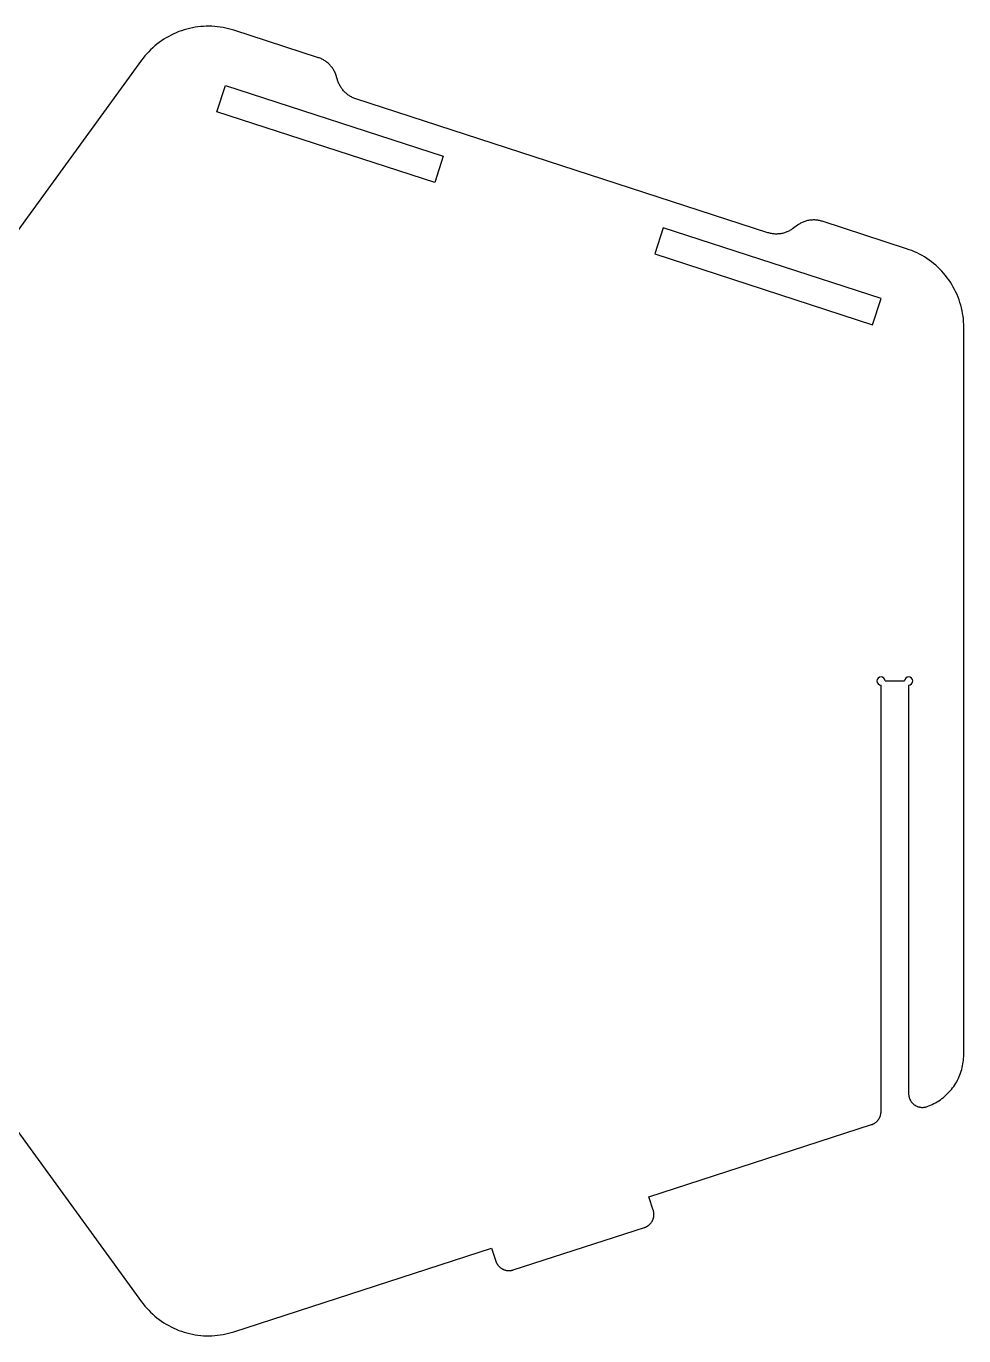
# Model space of a CAD drawing. Extents: x -3751 to -1602, y -44 to 546.
# Drawn here: x -2400.2 to -2060.2, y 70.9 to 545.8 of the extents above; entities that cross this region are included whole.
import ezdxf

# ---------------------------------------------------------------- set-up
doc = ezdxf.new("R2010")
doc.units = 0
doc.layers.add('LAYER_02', color=192, linetype='CONTINUOUS')
doc.layers.add('MAKE2D$VISIBLE$LINES', color=7, linetype='CONTINUOUS')

msp = doc.modelspace()

# ---------------------------------------------------------------- linework, layer by layer
at = {"layer": 'LAYER_02'}
for p, q in [((-2331.02, 514.77), (-2327.93, 524.28)), ((-2327.93, 524.28), (-2248.99, 498.63)), ((-2252.08, 489.12), (-2331.02, 514.77)), ((-2248.99, 498.63), (-2252.08, 489.12)), ((-2169.19, 472.7), (-2172.28, 463.19)), ((-2090.25, 447.06), (-2169.19, 472.7)), ((-2172.28, 463.19), (-2093.34, 437.54)), ((-2093.34, 437.54), (-2090.25, 447.06))]:
    msp.add_line(p, q, dxfattribs=at)
at = {"layer": 'MAKE2D$VISIBLE$LINES'}
for p, q in [((-2349.4, 541.58), (-2350.27, 541.05)), ((-2348.51, 542.09), (-2349.4, 541.58)), ((-2347.61, 542.56), (-2348.51, 542.09)), ((-2346.69, 543.01), (-2347.61, 542.56)), ((-2345.76, 543.42), (-2346.69, 543.01)), ((-2344.82, 543.8), (-2345.76, 543.42)), ((-2343.86, 544.14), (-2344.82, 543.8)), ((-2342.89, 544.46), (-2343.86, 544.14)), ((-2341.91, 544.74), (-2342.89, 544.46)), ((-2340.92, 544.99), (-2341.91, 544.74)), ((-2339.93, 545.2), (-2340.92, 544.99)), ((-2338.93, 545.39), (-2339.93, 545.2)), ((-2337.92, 545.53), (-2338.93, 545.39)), ((-2336.9, 545.64), (-2337.92, 545.53)), ((-2335.89, 545.72), (-2336.9, 545.64)), ((-2334.87, 545.76), (-2335.89, 545.72)), ((-2333.85, 545.77), (-2334.87, 545.76)), ((-2332.83, 545.75), (-2333.85, 545.77)), ((-2331.82, 545.69), (-2332.83, 545.75)), ((-2330.8, 545.59), (-2331.82, 545.69)), ((-2329.79, 545.46), (-2330.8, 545.59)), ((-2328.79, 545.3), (-2329.79, 545.46)), ((-2327.79, 545.1), (-2328.79, 545.3)), ((-2326.79, 544.87), (-2327.79, 545.1)), ((-2325.81, 544.6), (-2326.79, 544.87)), ((-2324.84, 544.31), (-2325.81, 544.6)), ((-2294.23, 534.36), (-2324.84, 544.31)), ((-2355.05, 537.26), (-2355.76, 536.53)), ((-2354.31, 537.96), (-2355.05, 537.26)), ((-2353.54, 538.63), (-2354.31, 537.96)), ((-2352.75, 539.27), (-2353.54, 538.63)), ((-2351.95, 539.89), (-2352.75, 539.27)), ((-2351.12, 540.49), (-2351.95, 539.89)), ((-2350.27, 541.05), (-2351.12, 540.49)), ((-2358.38, 533.41), (-2513.36, 320.09)), ((-2357.76, 534.22), (-2358.38, 533.41)), ((-2357.12, 535.01), (-2357.76, 534.22)), ((-2356.46, 535.79), (-2357.12, 535.01)), ((-2355.76, 536.53), (-2356.46, 535.79)), ((-2293.91, 534.25), (-2294.23, 534.36)), ((-2293.6, 534.13), (-2293.91, 534.25)), ((-2293.29, 534), (-2293.6, 534.13)), ((-2292.98, 533.86), (-2293.29, 534)), ((-2292.68, 533.71), (-2292.98, 533.86)), ((-2292.39, 533.55), (-2292.68, 533.71)), ((-2292.1, 533.38), (-2292.39, 533.55)), ((-2291.81, 533.2), (-2292.1, 533.38)), ((-2291.53, 533.01), (-2291.81, 533.2)), ((-2291.26, 532.81), (-2291.53, 533.01)), ((-2291, 532.6), (-2291.26, 532.81)), ((-2290.74, 532.38), (-2291, 532.6)), ((-2290.49, 532.16), (-2290.74, 532.38)), ((-2290.25, 531.92), (-2290.49, 532.16)), ((-2290.02, 531.68), (-2290.25, 531.92)), ((-2289.79, 531.43), (-2290.02, 531.68)), ((-2289.57, 531.17), (-2289.79, 531.43)), ((-2289.36, 530.91), (-2289.57, 531.17)), ((-2289.17, 530.64), (-2289.36, 530.91)), ((-2288.98, 530.36), (-2289.17, 530.64)), ((-2288.79, 530.08), (-2288.98, 530.36)), ((-2288.62, 529.79), (-2288.79, 530.08)), ((-2288.46, 529.49), (-2288.62, 529.79)), ((-2288.31, 529.19), (-2288.46, 529.49)), ((-2288.17, 528.88), (-2288.31, 529.19)), ((-2288.04, 528.57), (-2288.17, 528.88)), ((-2287.92, 528.26), (-2288.04, 528.57)), ((-2287.81, 527.94), (-2287.92, 528.26)), ((-2287.14, 525.88), (-2287.81, 527.94)), ((-2287.03, 525.56), (-2287.14, 525.88)), ((-2286.91, 525.25), (-2287.03, 525.56)), ((-2286.78, 524.93), (-2286.91, 525.25)), ((-2286.64, 524.63), (-2286.78, 524.93)), ((-2286.49, 524.33), (-2286.64, 524.63)), ((-2286.33, 524.03), (-2286.49, 524.33)), ((-2286.16, 523.74), (-2286.33, 524.03)), ((-2285.97, 523.46), (-2286.16, 523.74)), ((-2285.78, 523.18), (-2285.97, 523.46)), ((-2285.59, 522.91), (-2285.78, 523.18)), ((-2285.38, 522.65), (-2285.59, 522.91)), ((-2285.16, 522.39), (-2285.38, 522.65)), ((-2284.93, 522.14), (-2285.16, 522.39)), ((-2284.7, 521.9), (-2284.93, 522.14)), ((-2284.46, 521.66), (-2284.7, 521.9)), ((-2284.21, 521.44), (-2284.46, 521.66)), ((-2283.95, 521.22), (-2284.21, 521.44)), ((-2283.69, 521.01), (-2283.95, 521.22)), ((-2283.42, 520.81), (-2283.69, 521.01)), ((-2283.14, 520.62), (-2283.42, 520.81)), ((-2282.85, 520.44), (-2283.14, 520.62)), ((-2282.56, 520.27), (-2282.85, 520.44)), ((-2282.27, 520.11), (-2282.56, 520.27)), ((-2281.97, 519.96), (-2282.27, 520.11)), ((-2281.66, 519.82), (-2281.97, 519.96)), ((-2281.35, 519.69), (-2281.66, 519.82)), ((-2281.04, 519.57), (-2281.35, 519.69)), ((-2280.72, 519.46), (-2281.04, 519.57)), ((-2131.27, 470.9), (-2280.72, 519.46)), ((-2117.87, 474.98), (-2118.19, 474.87)), ((-2117.55, 475.08), (-2117.87, 474.98)), ((-2117.22, 475.17), (-2117.55, 475.08)), ((-2116.9, 475.26), (-2117.22, 475.17)), ((-2116.57, 475.32), (-2116.9, 475.26)), ((-2116.24, 475.38), (-2116.57, 475.32)), ((-2115.9, 475.43), (-2116.24, 475.38)), ((-2115.57, 475.47), (-2115.9, 475.43)), ((-2115.23, 475.49), (-2115.57, 475.47)), ((-2114.9, 475.5), (-2115.23, 475.49)), ((-2114.56, 475.51), (-2114.9, 475.5)), ((-2114.22, 475.5), (-2114.56, 475.51)), ((-2113.89, 475.47), (-2114.22, 475.5)), ((-2113.55, 475.44), (-2113.89, 475.47)), ((-2113.22, 475.4), (-2113.55, 475.44)), ((-2112.89, 475.35), (-2113.22, 475.4)), ((-2112.56, 475.28), (-2112.89, 475.35)), ((-2112.23, 475.2), (-2112.56, 475.28)), ((-2111.9, 475.11), (-2112.23, 475.2)), ((-2111.58, 475.02), (-2111.9, 475.11)), ((-2080.98, 465.07), (-2111.58, 475.02)), ((-2130.95, 470.8), (-2131.27, 470.9)), ((-2130.63, 470.71), (-2130.95, 470.8)), ((-2130.3, 470.64), (-2130.63, 470.71)), ((-2129.97, 470.57), (-2130.3, 470.64)), ((-2129.64, 470.52), (-2129.97, 470.57)), ((-2129.3, 470.47), (-2129.64, 470.52)), ((-2128.97, 470.44), (-2129.3, 470.47)), ((-2128.63, 470.42), (-2128.97, 470.44)), ((-2128.3, 470.41), (-2128.63, 470.42)), ((-2127.96, 470.41), (-2128.3, 470.41)), ((-2127.62, 470.43), (-2127.96, 470.41)), ((-2127.29, 470.45), (-2127.62, 470.43)), ((-2126.95, 470.49), (-2127.29, 470.45)), ((-2126.62, 470.53), (-2126.95, 470.49)), ((-2126.29, 470.59), (-2126.62, 470.53)), ((-2125.96, 470.66), (-2126.29, 470.59)), ((-2125.63, 470.74), (-2125.96, 470.66)), ((-2125.31, 470.83), (-2125.63, 470.74)), ((-2124.99, 470.94), (-2125.31, 470.83)), ((-2124.67, 471.05), (-2124.99, 470.94)), ((-2124.36, 471.17), (-2124.67, 471.05)), ((-2124.05, 471.31), (-2124.36, 471.17)), ((-2123.74, 471.45), (-2124.05, 471.31)), ((-2123.45, 471.6), (-2123.74, 471.45)), ((-2123.15, 471.77), (-2123.45, 471.6)), ((-2122.86, 471.94), (-2123.15, 471.77)), ((-2122.58, 472.13), (-2122.86, 471.94)), ((-2122.31, 472.32), (-2122.58, 472.13)), ((-2120.55, 473.6), (-2122.31, 472.32)), ((-2120.28, 473.79), (-2120.55, 473.6)), ((-2119.99, 473.97), (-2120.28, 473.79)), ((-2119.71, 474.15), (-2119.99, 473.97)), ((-2119.41, 474.31), (-2119.71, 474.15)), ((-2119.11, 474.47), (-2119.41, 474.31)), ((-2118.81, 474.61), (-2119.11, 474.47)), ((-2118.5, 474.74), (-2118.81, 474.61)), ((-2118.19, 474.87), (-2118.5, 474.74)), ((-2080.01, 464.74), (-2080.98, 465.07)), ((-2079.06, 464.38), (-2080.01, 464.74)), ((-2078.12, 463.98), (-2079.06, 464.38)), ((-2077.2, 463.55), (-2078.12, 463.98)), ((-2076.29, 463.1), (-2077.2, 463.55)), ((-2075.4, 462.61), (-2076.29, 463.1)), ((-2074.52, 462.09), (-2075.4, 462.61)), ((-2073.66, 461.54), (-2074.52, 462.09)), ((-2072.82, 460.96), (-2073.66, 461.54)), ((-2072, 460.35), (-2072.82, 460.96)), ((-2071.2, 459.72), (-2072, 460.35)), ((-2070.43, 459.06), (-2071.2, 459.72)), ((-2069.67, 458.37), (-2070.43, 459.06)), ((-2068.95, 457.66), (-2069.67, 458.37)), ((-2068.24, 456.93), (-2068.95, 457.66)), ((-2067.56, 456.17), (-2068.24, 456.93)), ((-2066.91, 455.39), (-2067.56, 456.17)), ((-2066.28, 454.58), (-2066.91, 455.39)), ((-2065.68, 453.76), (-2066.28, 454.58)), ((-2065.11, 452.92), (-2065.68, 453.76)), ((-2064.57, 452.05), (-2065.11, 452.92)), ((-2064.06, 451.17), (-2064.57, 452.05)), ((-2063.58, 450.27), (-2064.06, 451.17)), ((-2063.13, 449.36), (-2063.58, 450.27)), ((-2062.71, 448.43), (-2063.13, 449.36)), ((-2062.32, 447.49), (-2062.71, 448.43)), ((-2061.96, 446.53), (-2062.32, 447.49)), ((-2061.64, 445.57), (-2061.96, 446.53)), ((-2061.35, 444.59), (-2061.64, 445.57)), ((-2061.09, 443.61), (-2061.35, 444.59)), ((-2060.87, 442.61), (-2061.09, 443.61)), ((-2060.68, 441.61), (-2060.87, 442.61)), ((-2060.52, 440.6), (-2060.68, 441.61)), ((-2060.4, 439.59), (-2060.52, 440.6)), ((-2060.32, 438.58), (-2060.4, 439.59)), ((-2060.27, 437.56), (-2060.32, 438.58)), ((-2060.25, 436.54), (-2060.27, 437.56)), ((-2060.25, 172.87), (-2060.25, 436.54)), ((-2090.25, 152.22), (-2090.25, 306.84)), ((-2088.75, 308.34), (-2081.75, 308.34)), ((-2080.25, 306.84), (-2080.25, 158.73)), ((-2060.35, 170.82), (-2060.3, 171.5)), ((-2060.3, 171.5), (-2060.26, 172.18)), ((-2060.26, 172.18), (-2060.25, 172.87)), ((-2061.41, 166.16), (-2061.19, 166.81)), ((-2061.19, 166.81), (-2060.99, 167.46)), ((-2060.99, 167.46), (-2060.82, 168.13)), ((-2060.82, 168.13), (-2060.67, 168.79)), ((-2060.67, 168.79), (-2060.54, 169.46)), ((-2060.54, 169.46), (-2060.44, 170.14)), ((-2060.44, 170.14), (-2060.35, 170.82)), ((-2416.1, 162.71), (-2358.38, 83.27)), ((-2063.92, 161.32), (-2063.53, 161.89)), ((-2063.53, 161.89), (-2063.17, 162.46)), ((-2063.17, 162.46), (-2062.82, 163.05)), ((-2062.82, 163.05), (-2062.5, 163.65)), ((-2062.5, 163.65), (-2062.19, 164.27)), ((-2062.19, 164.27), (-2061.91, 164.89)), ((-2061.91, 164.89), (-2061.65, 165.52)), ((-2061.65, 165.52), (-2061.41, 166.16)), ((-2080.25, 158.73), (-2080.25, 158.55)), ((-2080.25, 158.55), (-2080.24, 158.38)), ((-2080.24, 158.38), (-2080.22, 158.21)), ((-2080.22, 158.21), (-2080.2, 158.03)), ((-2080.2, 158.03), (-2080.17, 157.86)), ((-2080.17, 157.86), (-2080.14, 157.69)), ((-2080.14, 157.69), (-2080.1, 157.52)), ((-2080.1, 157.52), (-2080.06, 157.35)), ((-2080.06, 157.35), (-2080.01, 157.19)), ((-2080.01, 157.19), (-2079.95, 157.02)), ((-2079.95, 157.02), (-2079.89, 156.86)), ((-2079.89, 156.86), (-2079.82, 156.7)), ((-2068.74, 156.51), (-2068.18, 156.92)), ((-2068.18, 156.92), (-2067.64, 157.34)), ((-2067.64, 157.34), (-2067.12, 157.78)), ((-2067.12, 157.78), (-2066.61, 158.24)), ((-2066.61, 158.24), (-2066.12, 158.71)), ((-2066.12, 158.71), (-2065.65, 159.2)), ((-2065.65, 159.2), (-2065.19, 159.71)), ((-2065.19, 159.71), (-2064.75, 160.23)), ((-2064.75, 160.23), (-2064.32, 160.77)), ((-2064.32, 160.77), (-2063.92, 161.32)), ((-2090.26, 151.88), (-2090.25, 152.05)), ((-2090.25, 152.05), (-2090.25, 152.22)), ((-2079.82, 156.7), (-2079.75, 156.54)), ((-2079.75, 156.54), (-2079.67, 156.39)), ((-2079.67, 156.39), (-2079.58, 156.24)), ((-2079.58, 156.24), (-2079.5, 156.09)), ((-2079.5, 156.09), (-2079.4, 155.94)), ((-2079.4, 155.94), (-2079.3, 155.8)), ((-2079.3, 155.8), (-2079.2, 155.66)), ((-2079.2, 155.66), (-2079.09, 155.52)), ((-2079.09, 155.52), (-2078.98, 155.39)), ((-2078.98, 155.39), (-2078.86, 155.27)), ((-2078.86, 155.27), (-2078.74, 155.14)), ((-2078.74, 155.14), (-2078.61, 155.02)), ((-2078.61, 155.02), (-2078.48, 154.91)), ((-2078.48, 154.91), (-2078.34, 154.8)), ((-2078.34, 154.8), (-2078.21, 154.69)), ((-2078.21, 154.69), (-2078.06, 154.59)), ((-2078.06, 154.59), (-2077.92, 154.5)), ((-2077.92, 154.5), (-2077.77, 154.41)), ((-2077.77, 154.41), (-2077.62, 154.32)), ((-2077.62, 154.32), (-2077.46, 154.24)), ((-2077.46, 154.24), (-2077.31, 154.17)), ((-2077.31, 154.17), (-2077.15, 154.1)), ((-2077.15, 154.1), (-2076.99, 154.04)), ((-2076.99, 154.04), (-2076.82, 153.98)), ((-2076.82, 153.98), (-2076.66, 153.93)), ((-2076.66, 153.93), (-2076.49, 153.88)), ((-2076.49, 153.88), (-2076.32, 153.84)), ((-2076.32, 153.84), (-2076.15, 153.81)), ((-2076.15, 153.81), (-2075.98, 153.78)), ((-2075.98, 153.78), (-2075.81, 153.76)), ((-2075.81, 153.76), (-2075.63, 153.74)), ((-2075.63, 153.74), (-2075.46, 153.73)), ((-2075.46, 153.73), (-2075.29, 153.73)), ((-2075.29, 153.73), (-2075.11, 153.73)), ((-2075.11, 153.73), (-2074.94, 153.74)), ((-2074.94, 153.74), (-2074.77, 153.75)), ((-2074.77, 153.75), (-2074.59, 153.77)), ((-2074.59, 153.77), (-2074.42, 153.79)), ((-2074.42, 153.79), (-2074.25, 153.83)), ((-2074.25, 153.83), (-2074.08, 153.86)), ((-2074.08, 153.86), (-2073.91, 153.91)), ((-2073.91, 153.91), (-2073.75, 153.96)), ((-2073.75, 153.96), (-2073.58, 154.01)), ((-2073.58, 154.01), (-2072.94, 154.25)), ((-2072.94, 154.25), (-2072.31, 154.51)), ((-2072.31, 154.51), (-2071.69, 154.79)), ((-2071.69, 154.79), (-2071.07, 155.1)), ((-2071.07, 155.1), (-2070.47, 155.42)), ((-2070.47, 155.42), (-2069.88, 155.76)), ((-2069.88, 155.76), (-2069.3, 156.13)), ((-2069.3, 156.13), (-2068.74, 156.51)), ((-2174.38, 121.25), (-2093.7, 147.47)), ((-2093.7, 147.47), (-2093.54, 147.52)), ((-2093.54, 147.52), (-2093.38, 147.58)), ((-2093.38, 147.58), (-2093.23, 147.65)), ((-2093.23, 147.65), (-2093.07, 147.72)), ((-2093.07, 147.72), (-2092.92, 147.8)), ((-2092.92, 147.8), (-2092.77, 147.88)), ((-2092.77, 147.88), (-2092.63, 147.96)), ((-2092.63, 147.96), (-2092.48, 148.06)), ((-2092.48, 148.06), (-2092.34, 148.15)), ((-2092.34, 148.15), (-2092.21, 148.25)), ((-2092.21, 148.25), (-2092.07, 148.36)), ((-2092.07, 148.36), (-2091.94, 148.47)), ((-2091.94, 148.47), (-2091.82, 148.58)), ((-2091.82, 148.58), (-2091.7, 148.7)), ((-2091.7, 148.7), (-2091.58, 148.82)), ((-2091.58, 148.82), (-2091.47, 148.95)), ((-2091.47, 148.95), (-2091.36, 149.08)), ((-2091.36, 149.08), (-2091.25, 149.21)), ((-2091.25, 149.21), (-2091.15, 149.35)), ((-2091.15, 149.35), (-2091.06, 149.49)), ((-2091.06, 149.49), (-2090.97, 149.64)), ((-2090.97, 149.64), (-2090.88, 149.78)), ((-2090.88, 149.78), (-2090.8, 149.93)), ((-2090.8, 149.93), (-2090.73, 150.09)), ((-2090.73, 150.09), (-2090.66, 150.24)), ((-2090.66, 150.24), (-2090.59, 150.4)), ((-2090.59, 150.4), (-2090.53, 150.56)), ((-2090.53, 150.56), (-2090.48, 150.72)), ((-2090.48, 150.72), (-2090.43, 150.88)), ((-2090.43, 150.88), (-2090.39, 151.04)), ((-2090.39, 151.04), (-2090.35, 151.21)), ((-2090.35, 151.21), (-2090.32, 151.38)), ((-2090.32, 151.38), (-2090.29, 151.54)), ((-2090.29, 151.54), (-2090.27, 151.71)), ((-2090.27, 151.71), (-2090.26, 151.88)), ((-2172.82, 116.45), (-2174.38, 121.25)), ((-2172.77, 116.29), (-2172.82, 116.45)), ((-2172.73, 116.12), (-2172.77, 116.29)), ((-2172.69, 115.96), (-2172.73, 116.12)), ((-2172.66, 115.79), (-2172.69, 115.96)), ((-2172.68, 113.92), (-2172.65, 114.09)), ((-2172.63, 115.62), (-2172.66, 115.79)), ((-2172.65, 114.09), (-2172.62, 114.26)), ((-2172.61, 115.45), (-2172.63, 115.62)), ((-2172.62, 114.26), (-2172.6, 114.43)), ((-2172.59, 115.28), (-2172.61, 115.45)), ((-2172.6, 114.43), (-2172.59, 114.6)), ((-2172.58, 115.11), (-2172.59, 115.28)), ((-2172.59, 114.6), (-2172.58, 114.77)), ((-2172.58, 114.94), (-2172.58, 115.11)), ((-2172.58, 114.77), (-2172.58, 114.94)), ((-2223.62, 94.78), (-2176.04, 110.16)), ((-2176.04, 110.16), (-2175.88, 110.21)), ((-2175.88, 110.21), (-2175.72, 110.27)), ((-2175.72, 110.27), (-2175.56, 110.34)), ((-2175.56, 110.34), (-2175.41, 110.41)), ((-2175.41, 110.41), (-2175.26, 110.49)), ((-2175.26, 110.49), (-2175.11, 110.57)), ((-2175.11, 110.57), (-2174.96, 110.65)), ((-2174.96, 110.65), (-2174.82, 110.75)), ((-2174.82, 110.75), (-2174.68, 110.84)), ((-2174.68, 110.84), (-2174.54, 110.94)), ((-2174.54, 110.94), (-2174.4, 111.05)), ((-2174.4, 111.05), (-2174.27, 111.16)), ((-2174.27, 111.16), (-2174.15, 111.28)), ((-2174.15, 111.28), (-2174.03, 111.4)), ((-2174.03, 111.4), (-2173.91, 111.52)), ((-2173.91, 111.52), (-2173.79, 111.65)), ((-2173.79, 111.65), (-2173.69, 111.78)), ((-2173.69, 111.78), (-2173.58, 111.91)), ((-2173.58, 111.91), (-2173.48, 112.05)), ((-2173.48, 112.05), (-2173.39, 112.19)), ((-2173.39, 112.19), (-2173.29, 112.34)), ((-2173.29, 112.34), (-2173.21, 112.48)), ((-2173.21, 112.48), (-2173.13, 112.64)), ((-2173.13, 112.64), (-2173.05, 112.79)), ((-2173.05, 112.79), (-2172.98, 112.94)), ((-2172.98, 112.94), (-2172.92, 113.1)), ((-2172.92, 113.1), (-2172.86, 113.26)), ((-2172.86, 113.26), (-2172.81, 113.42)), ((-2172.81, 113.42), (-2172.76, 113.59)), ((-2172.76, 113.59), (-2172.72, 113.75)), ((-2172.72, 113.75), (-2172.68, 113.92)), ((-2324.84, 72.37), (-2231.44, 102.71)), ((-2231.44, 102.71), (-2229.92, 98)), ((-2229.92, 98), (-2229.86, 97.84)), ((-2229.86, 97.84), (-2229.8, 97.68)), ((-2229.8, 97.68), (-2229.73, 97.52)), ((-2229.73, 97.52), (-2229.66, 97.37)), ((-2229.66, 97.37), (-2229.59, 97.22)), ((-2229.59, 97.22), (-2229.5, 97.07)), ((-2229.5, 97.07), (-2229.42, 96.92)), ((-2229.42, 96.92), (-2229.33, 96.78)), ((-2229.33, 96.78), (-2229.23, 96.64)), ((-2229.23, 96.64), (-2229.13, 96.5)), ((-2229.13, 96.5), (-2229.02, 96.36)), ((-2229.02, 96.36), (-2228.91, 96.23)), ((-2228.91, 96.23), (-2228.79, 96.11)), ((-2228.79, 96.11), (-2228.68, 95.99)), ((-2228.68, 95.99), (-2228.55, 95.87)), ((-2228.55, 95.87), (-2228.42, 95.75)), ((-2228.42, 95.75), (-2228.29, 95.65)), ((-2228.29, 95.65), (-2228.16, 95.54)), ((-2228.16, 95.54), (-2228.02, 95.44)), ((-2228.02, 95.44), (-2227.88, 95.34)), ((-2227.88, 95.34), (-2227.73, 95.25)), ((-2227.73, 95.25), (-2227.59, 95.17)), ((-2227.59, 95.17), (-2227.44, 95.09)), ((-2227.44, 95.09), (-2227.28, 95.01)), ((-2227.28, 95.01), (-2227.13, 94.94)), ((-2227.13, 94.94), (-2226.97, 94.88)), ((-2226.97, 94.88), (-2226.81, 94.82)), ((-2226.81, 94.82), (-2226.65, 94.77)), ((-2226.65, 94.77), (-2226.48, 94.72)), ((-2226.48, 94.72), (-2226.32, 94.68)), ((-2226.32, 94.68), (-2226.15, 94.64)), ((-2226.15, 94.64), (-2225.98, 94.61)), ((-2225.98, 94.61), (-2225.81, 94.58)), ((-2225.81, 94.58), (-2225.64, 94.56)), ((-2225.64, 94.56), (-2225.47, 94.55)), ((-2225.47, 94.55), (-2225.3, 94.54)), ((-2225.3, 94.54), (-2225.13, 94.54)), ((-2225.13, 94.54), (-2224.96, 94.54)), ((-2224.96, 94.54), (-2224.79, 94.55)), ((-2224.79, 94.55), (-2224.62, 94.57)), ((-2224.62, 94.57), (-2224.45, 94.59)), ((-2224.45, 94.59), (-2224.28, 94.62)), ((-2224.28, 94.62), (-2224.12, 94.65)), ((-2224.12, 94.65), (-2223.95, 94.69)), ((-2223.95, 94.69), (-2223.78, 94.73)), ((-2223.78, 94.73), (-2223.62, 94.78)), ((-2358.38, 83.27), (-2357.76, 82.45)), ((-2357.76, 82.45), (-2357.12, 81.66)), ((-2357.12, 81.66), (-2356.46, 80.89)), ((-2356.46, 80.89), (-2355.76, 80.14)), ((-2355.76, 80.14), (-2355.05, 79.42)), ((-2355.05, 79.42), (-2354.31, 78.72)), ((-2354.31, 78.72), (-2353.54, 78.05)), ((-2353.54, 78.05), (-2352.75, 77.4)), ((-2352.75, 77.4), (-2351.95, 76.78)), ((-2351.95, 76.78), (-2351.12, 76.19)), ((-2351.12, 76.19), (-2350.27, 75.62)), ((-2350.27, 75.62), (-2349.4, 75.09)), ((-2349.4, 75.09), (-2348.51, 74.59)), ((-2348.51, 74.59), (-2347.61, 74.11)), ((-2347.61, 74.11), (-2346.69, 73.67)), ((-2346.69, 73.67), (-2345.76, 73.26)), ((-2345.76, 73.26), (-2344.82, 72.88)), ((-2344.82, 72.88), (-2343.86, 72.53)), ((-2343.86, 72.53), (-2342.89, 72.21)), ((-2342.89, 72.21), (-2341.91, 71.93)), ((-2341.91, 71.93), (-2340.92, 71.68)), ((-2340.92, 71.68), (-2339.93, 71.47)), ((-2339.93, 71.47), (-2338.93, 71.29)), ((-2338.93, 71.29), (-2337.92, 71.14)), ((-2329.79, 71.21), (-2328.79, 71.37)), ((-2328.79, 71.37), (-2327.79, 71.57)), ((-2327.79, 71.57), (-2326.79, 71.8)), ((-2326.79, 71.8), (-2325.81, 72.07)), ((-2325.81, 72.07), (-2324.84, 72.37)), ((-2337.92, 71.14), (-2336.9, 71.03)), ((-2336.9, 71.03), (-2335.89, 70.95)), ((-2335.89, 70.95), (-2334.87, 70.91)), ((-2334.87, 70.91), (-2333.85, 70.9)), ((-2333.85, 70.9), (-2332.83, 70.93)), ((-2332.83, 70.93), (-2331.82, 70.99)), ((-2331.82, 70.99), (-2330.8, 71.08)), ((-2330.8, 71.08), (-2329.79, 71.21))]:
    msp.add_line(p, q, dxfattribs=at)
for centre, start, end in [((-2090.25, 308.34), 360, 270), ((-2080.25, 308.34), 270, 180)]:
    msp.add_arc(centre, 1.5, start, end, dxfattribs=at)

doc.saveas('drawing.dxf')
